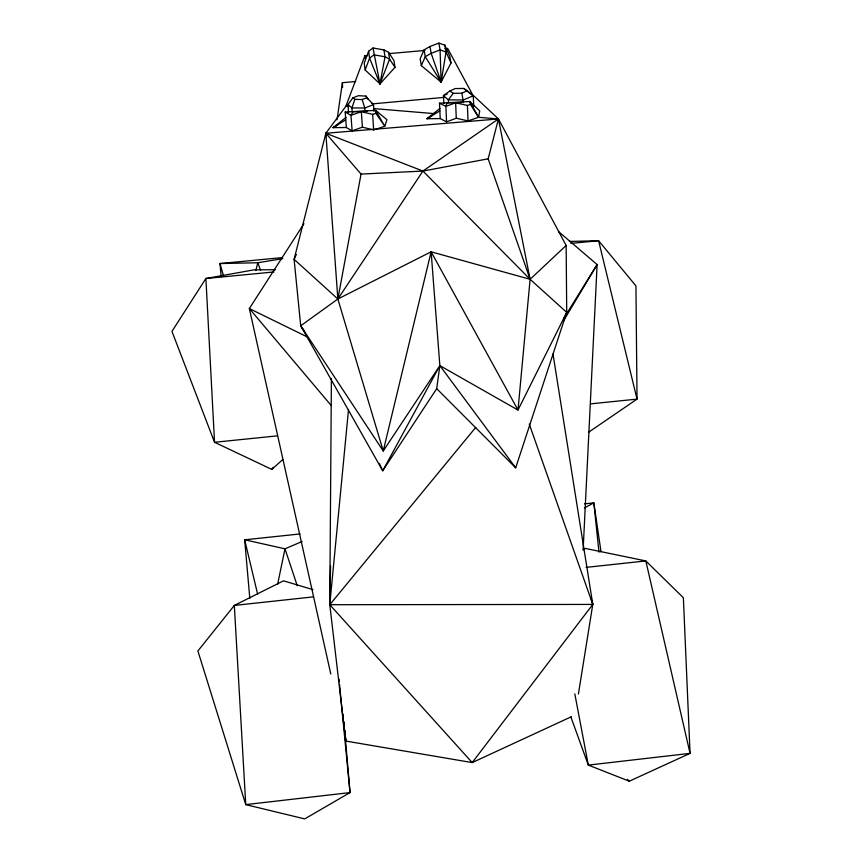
<?xml version="1.0" encoding="UTF-8"?>
<svg xmlns="http://www.w3.org/2000/svg" width="862" height="862" viewBox="0 0 862 862"><rect width="100%" height="100%" fill="white"/><g stroke="black" fill="none" stroke-linecap="round" stroke-linejoin="round"><path stroke-width="1.29" d="M571.409 716.71L472.204 762.59L345.737 741.051L329.78 604.715L331.396 378.483M553.005 354.034L592.787 604.424L472.204 762.59L329.78 604.715L330.566 565.741M583.143 549.644L597.118 264.569L558.479 231.512M444.975 48.66L447.647 48.423L472.678 94.798L498.441 118.956L530.108 279.299L517.997 410.053L439.846 365.607L431.129 251.812L530.108 279.299L566.711 312.356L515.692 467.818L436.7 388.654L439.846 365.607L515.692 467.818M578.413 693.964L592.787 604.424L329.78 604.715L348.528 409.482M337.031 119.829L342.397 82.698L355.758 81.502M478.561 117.297L469.779 101.5L470.48 104.399L478.561 117.297L479.735 110.907L469.779 101.5L439.501 103.181L440.223 118.579L446.559 121.865L456.278 118.213L468.012 120.917L478.561 117.297L498.441 118.956L566.151 245.454L566.711 312.356L517.997 410.053L431.129 251.812L337.861 298.995L300.709 325.793L382.706 470.803L436.7 388.654M379.399 463.476L382.706 470.803L439.846 365.607L383.234 450.988L337.861 298.995L361.049 174.081L325.847 133.265L345.867 106.274L364.906 55.761L367.578 55.524M368.591 51.278L369.572 58.142L379.97 83.883L385.012 56.773L383.978 49.921L373.02 47.992L368.591 51.278L364.217 63.152L365.176 70.005L379.97 83.883L394.99 67.344L393.934 60.512L388.546 52.291L383.978 49.921M277.607 584.317L284.999 548.803L302.056 541.541M431.129 251.812L383.234 450.988L300.709 325.793L294.104 259.354L325.847 133.265L498.441 118.956L488.161 158.823L530.108 279.299L566.151 245.454M255.831 270.506L257.803 262.748L282.768 258.643M442.098 78.345L441.107 82.073L421.302 65.631L420.15 58.81L424.093 49.888L429.966 46.473L438.866 43.1L444.803 45.158L449.759 56.17L451.009 62.98L441.107 82.073L439.62 79.929M348.55 112.491L347.957 104.528L352.935 97.826L354.853 99.356L351.922 107.944L352.213 111.941M373.02 47.992L379.97 83.883L380.821 81.47M365.176 70.005L369.572 58.142L374.011 54.856L385.012 56.773L389.592 59.133L394.99 67.344M379.97 83.883L389.592 59.133L388.546 52.291M421.302 65.631L425.257 56.72L424.093 49.888M296.356 254.484L294.104 259.354L337.861 298.995L422.919 171.064L498.441 118.956M563.436 320.987L597.118 264.569L564.05 317.906M303.952 223.689L249.344 308.553L330.792 674.009M473.766 106.328L473.26 95.79L467.118 90.758L461.849 93.204L453.196 93.311L448.369 99.873L448.509 102.513M275.387 269.741L254.171 269.817L205.889 278.501L171.947 331.374L214.541 442.281L271.756 469.381L273.383 467.258M329.78 604.715L475.652 427.487M271.756 469.381L282.725 459.629M346.093 117.297L333.034 127.673L346.341 127.511L352.116 130.884L362.406 127.156L373.666 129.936L384.786 126.24L386.93 119.71L375.66 110.368L345.188 112.06L346.341 127.511M439.997 108.429L426.905 118.74L440.223 118.579M467.118 90.758L463.767 88.452L455.19 88.56L449.899 90.973L443.424 95.617L443.865 103.494M588.681 432.174L637.029 399.117L635.941 285.904L598.605 240.724L569.373 241.446M583.143 549.881L585.32 548.415L645.821 560.936L683.372 597.754L690.053 753.366L629.303 781.198L588.326 765.1L570.935 717.152M345.759 119.807L333.034 127.673L337.624 125.098M439.868 110.896L426.905 118.74L432.142 115.594M584.382 507.912L593.853 502.869L601.019 551.831M447.13 94.077L443.424 95.617L448.369 99.873L463.379 99.97L473.26 95.79L463.767 88.452M352.935 97.826L358.409 95.693L366.005 96.091L368.063 99.184M354.853 99.356L362.169 99.529L366.889 97.74L373.526 104.636L373.968 111.284M470.48 104.399L467.419 105.433L455.632 102.804L445.869 106.382L439.501 103.181M375.854 113.331L375.66 110.368L384.786 126.24L375.854 113.331L372.632 114.377L361.329 111.683L350.974 115.336L345.188 112.06M488.161 158.823L422.919 171.064L361.049 174.081M313.628 596.849L234.324 605.426L197.894 650.972L245.756 804.623L304.695 818.9L350.037 792.587L345.328 737.85M586.052 567.39L645.821 560.936L690.053 753.366L588.326 765.1L574.803 693.845M300.051 533.955L244.679 539.806L249.797 598.347M584.501 503.861L593.853 502.869L598.971 552.197M277.489 435.849L214.541 442.281L205.889 278.501L273.922 271.961M590.621 403.858L637.029 399.117L598.605 240.724L570.806 243.396M282.553 257.576L220.004 263.556L221.168 276.81M348.528 106.026L345.867 106.274L348.528 106.489M372.556 103.86L444.641 97.341M388.934 53.627L424.955 50.438M461.698 102.459L447.044 102.869L445.869 106.382L446.559 121.865M367.438 111.338L353.129 111.704L350.974 115.336L352.116 130.884M373.892 108.601L433.952 113.59M312.928 589.63L283.533 580.826L234.324 605.426L245.756 804.623L350.037 792.587L339.52 684.439M325.911 135.905L325.847 133.265L422.919 171.064L530.108 279.299M307.766 337.171L249.344 308.553L331.18 405.474M449.899 90.973L453.196 93.311M371.479 102.944L373.526 104.636L364.777 107.998L351.922 107.944L347.957 104.528M627.364 779.334L629.303 781.198M300.709 325.793L304.469 331.31M366.005 96.091L366.889 97.74M451.009 62.98L446.042 51.989L444.803 45.158M260.561 270.302L257.803 262.748L220.004 263.556L223.603 276.336M529.246 424.039L592.787 604.424L591.009 597.937M297.25 585.74L284.999 548.803L244.679 539.806L257.63 594.177M362.169 99.529L364.777 107.998L365.046 112.006M461.849 93.204L463.519 102.61M344.854 737.107L345.737 741.051L345.587 737.032M438.866 43.1L440.083 49.931L441.107 82.073L425.257 56.72L431.162 53.304L440.083 49.931L446.042 51.989L441.107 82.073L431.162 53.304L429.966 46.473M343.022 714.286L343.302 716.958M343.841 722.313L344.24 726.332M344.649 730.34L345.059 734.359M345.328 737.032L345.737 741.051M338.992 679.105L339.262 681.777M343.96 721.828L344.304 725.836M344.649 729.834L345.102 735.178M325.847 133.265L337.861 298.995M361.329 111.683L362.406 127.156M372.632 114.377L373.666 129.936M455.632 102.804L456.278 118.213M467.419 105.433L468.012 120.917M342.397 82.698L342.591 87.568M364.906 55.761L364.938 58.422"/></g></svg>
